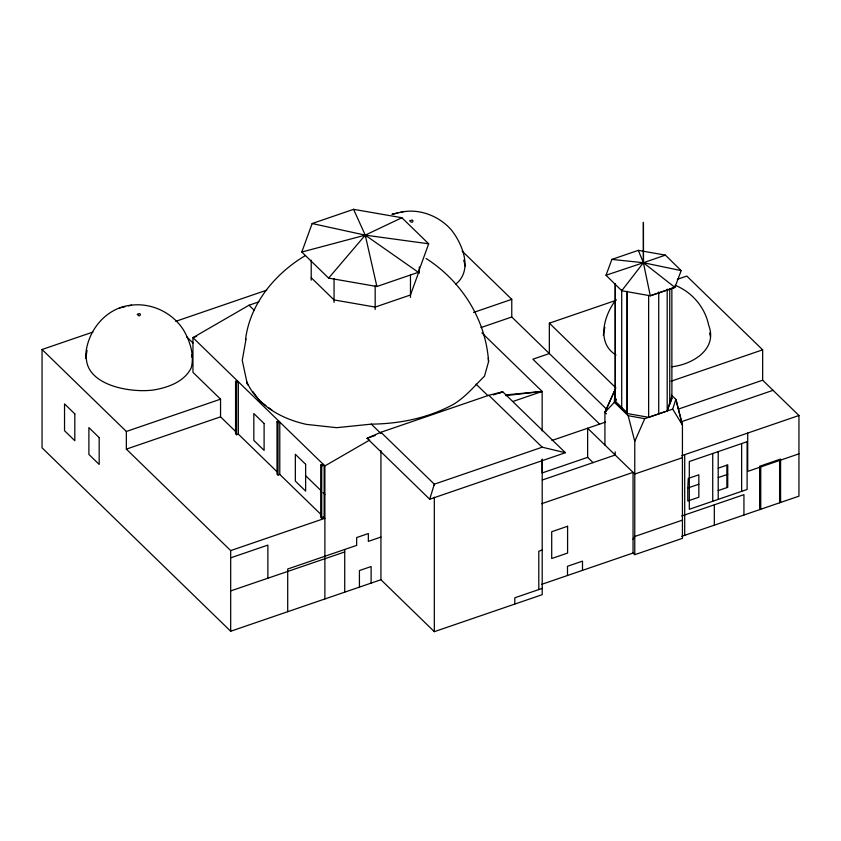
<?xml version="1.0" encoding="UTF-8"?>
<svg xmlns="http://www.w3.org/2000/svg" width="841" height="841" viewBox="0 0 841 841"><rect width="100%" height="100%" fill="white"/><g stroke="black" fill="none" stroke-linecap="round" stroke-linejoin="round"><path stroke-width="1.26" d="M687.78 488.022L688.264 478.424L698.839 474.797L698.839 497.22L687.78 501.005L687.78 488.022L698.839 484.227M85.582 358.539C85.698 332.637 104.988 307.606 131.585 305.146C151.916 302.697 172.815 312.884 183.664 330.24C190.066 341.393 194.523 355.091 191.222 367.906C184.295 381.709 168.568 387.333 154.271 389.877C129.924 393.546 79.485 384.694 87.075 350.371M616.033 355.007C595.743 342.781 604.206 314.776 616.148 299.543M246.077 338.828L242.25 360.326L246.844 381.888M245.551 339.543C249.83 303.78 275.259 273.42 305.472 255.506M400.989 212.174C419.312 208.232 439.076 215.916 451.291 229.877C462.75 244.184 473.178 270.602 455.633 284.216M603.323 335.401L604.816 327.223M675.029 285.288C691.838 291.827 705.031 307.322 708.627 325.025C718.067 349.215 692.521 364.437 672.012 366.739M488.274 358.098A125.645 56.988 14.1 0 1 488.558 361.714L484.5 376.127C474.545 385.998 465.903 396.626 453.73 404.195C428.468 417.966 399.895 423.843 371.28 424.137L336.663 427.68L306.471 424.39A126.444 83.543 -16 0 1 246.855 381.888M671.896 395.543L667.197 410.986L648.642 417.315L627.134 413.509L615.255 401.84L615.255 283.522L615.286 401.588L616.138 399.244M429.709 499.228L434.324 484.185L542.203 447.202L565.383 452.721L429.709 499.228L367.033 438.277L380.931 432.263L488.81 395.281L502.708 391.769L565.383 452.721M671.391 395.028L675.964 399.475L682.429 425.02L672.695 409.104L675.849 399.37L682.429 425.02L682.429 538.356L634.766 554.692L633.052 553.031L633.052 472.379L541.625 503.717M643.47 262.77L643.407 222.276L643.407 262.718L650.293 295.78L674.913 287.391L681.157 270.602L665.399 255.128L638.319 250.345L611.891 259.406L606.004 275.249L621.751 290.723L650.293 295.78L674.913 287.391L643.407 262.718L638.319 250.345M671.864 288.169L671.896 398.34L669.751 404.143L669.751 288.778M301.803 252.027L312.148 223.538L353.588 209.335L401.861 217.724L428.679 243.806L418.345 272.295L376.894 286.508L328.631 278.108L301.803 252.027L363.974 235.48M419.27 270.718L410.471 294.981L375.17 307.081L334.056 299.932L311.212 277.719M615.255 401.84L616.127 399.496M671.896 398.34L667.186 411.028L667.186 289.125M614.634 390.823L615.086 389.604L604.921 412.342L604.921 445.026M615.822 398.886L614.372 402.282L604.921 412.342L606.487 413.867M634.766 554.692L634.766 441.357L644.753 418.681L672.695 409.104M615.086 389.604L604.921 412.342L606.971 409.178M633.052 539.197L634.766 536.474L682.429 520.127M621.751 290.723L643.407 262.718L665.399 255.128M328.631 278.108L365.246 235.144L401.861 217.724M258.923 301.835L248.999 305.23L192.957 337.64L192.957 372.353L220.552 399.17L220.552 416.842L235.459 431.338M324.889 598.95L324.889 465.925L369.725 440.001M499.386 393.241L502.708 391.769L493.436 394.944M542.203 459.659L542.203 594.682L434.324 631.665L380.931 579.743L230.686 631.244L42.05 447.822L42.05 349.499L92.888 332.069M175.79 321.325L266.713 290.156M196.615 336.389L192.957 337.64L324.889 465.925M276.899 471.633L238.329 434.124L236.563 434.734L235.564 433.756L235.564 381.383L237.33 380.784M235.564 381.383L236.563 382.361L238.329 381.751L238.329 434.124M42.05 349.499L126.35 431.465L220.552 399.17M473.557 312.442L511.77 299.343L511.77 317.004L606.708 409.325M126.35 431.465L126.35 449.136L220.552 416.842M480.947 327.57L511.77 317.004M599.644 424.116L532.879 359.202L549.352 353.556L549.352 323.175L615.854 300.384M677.32 279.307L686.782 276.058L762.65 349.824L762.65 380.206L798.95 415.507L798.95 496.158L681.715 536.348M321.294 514.797L279.78 474.429L278.014 475.039L277.015 474.072L277.015 421.698L278.781 421.089M277.015 421.698L278.014 422.666L279.78 422.056L279.78 474.429M367.033 438.277L375.139 435.501M320.715 465.052L321.714 466.019L324.132 465.189L324.132 517.562L321.714 518.392L320.715 517.425L320.715 465.052L323.133 464.221M513.073 401.42L542.151 391.443L542.151 430.907M671.023 381.236L762.65 349.824M126.35 449.136L230.686 550.592L324.889 518.298L323.133 516.595M551.98 440.453L605.52 422.098M230.686 557.846L267.869 545.094L267.869 578.166M678.456 409.062L762.65 380.206M680.684 421.982L773.058 390.319M593.157 462.708L587.638 457.346L542.151 472.936L542.151 459.018M542.308 480.011L615.202 455.023L615.202 451.859M380.931 537.052L368.347 541.373L368.347 533.551L356.658 537.557L356.658 545.378L287.706 569.01L287.706 611.701M230.686 590.918L344.726 551.959M681.715 455.696L798.95 415.507M682.429 457.693L634.766 474.04L587.638 428.227L587.638 457.346M718.203 468.164L727.738 464.894L727.738 487.307L718.203 490.576M718.203 477.593L727.738 474.324M798.95 453.835L747.712 471.402L747.712 433.062M542.203 550.067L538.797 551.233L538.797 589.573M681.715 515.996L743.938 494.666L743.938 515.018M541.615 584.369L633.052 553.031M542.203 588.395L514.808 597.793L514.808 604.08M606.004 275.249L643.407 262.718L681.157 270.602M364.731 234.639C360.232 236.699 369.945 237.688 366.129 234.765M404.122 211.459L391.948 214.308L397.73 212.962M119.411 308.006L125.193 306.66M128.452 305.872L131.585 305.146M505.672 395.606L542.151 391.443L481.914 332.878M505.725 394.923L542.151 391.443M611.891 259.406L643.407 262.718M366.539 235.312L428.679 243.806M614.929 390.024L614.372 402.282L628.174 415.706L644.753 418.681M312.148 223.538L365.246 235.144L418.345 272.295M426.103 258.502C461.52 281.104 485.898 319.496 488.568 361.714M265.851 405.572L259.753 400.957L252.815 391.528M268.899 407.874L271.948 410.187M627.134 413.194L615.255 401.504L627.186 413.173L627.197 291.27M549.352 323.175L615.938 387.922M462.13 251.07L511.77 299.343M488.81 395.281L542.203 447.202M476.048 384.127L487.896 395.648M380.931 432.263L434.324 484.185L434.324 485.446M248.999 305.23L254.413 310.497M371.28 424.137L380.931 433.514M186.502 336.663L193.01 342.991M305.63 475.68L321.22 490.85M323.06 492.626L324.889 494.413M246.655 383.16L248.19 385.252M353.588 209.335L365.246 235.144L376.894 286.508M709.52 333.068L710.456 336.589M463.706 260.163L465.252 266.04M191.475 355.039L192.095 357.383M628.174 415.706L634.766 441.357M780.595 502.445L780.595 459.081L759.633 466.271L759.633 509.635M779.607 460.469L779.607 502.792M760.748 466.934L760.748 509.257M741.636 443.575L741.636 491.344M726.876 465.189L726.876 487.601M718.203 451.617L718.203 499.375M714.324 504.821L714.324 525.173M712.737 453.488L712.737 501.247M684.7 454.666L684.7 535.318M658.724 291.974L658.724 413.898M648.642 295.391L648.642 417.304M627.134 291.575L627.134 413.509M621.709 289.872L621.709 407.853M582.498 570.356L582.498 561.136L567.496 566.277L567.496 575.496M434.324 497.189L434.324 631.665M419.27 266.965L419.27 273.146M410.471 274.944L410.471 297.409M380.931 450.639L380.931 579.743M375.17 285.793L375.17 309.509M371.112 583.107L371.112 566.55L359.422 570.555L359.422 587.113M344.726 549.467L344.726 592.148M334.056 278.644L334.056 302.361M321.714 466.019L321.714 518.392M311.212 260.184L311.212 280.148M278.014 422.666L278.014 475.039M236.563 382.361L236.563 434.734M230.686 550.592L230.686 631.244M137.367 314.387C140.237 318.886 142.392 311.212 137.367 314.387M409.956 220.847C412.836 225.346 414.981 217.672 409.956 220.847M747.102 441.704L689.305 461.52L689.305 509.289L747.102 489.473L747.102 441.704M567.591 526.266L551.707 531.712L551.707 558.519L567.591 553.073L567.591 526.266M264.106 423.559L253.824 413.562L253.824 440.379L264.106 450.377L264.106 423.559M305.63 464.295L295.349 454.298L295.349 481.115L305.63 491.112L305.63 464.295M74.807 413.898L64.536 403.901L64.536 430.708L74.807 440.705L74.807 413.898M99.175 437.604L88.894 427.606L88.894 454.413L99.175 464.411L99.175 437.604"/></g></svg>
